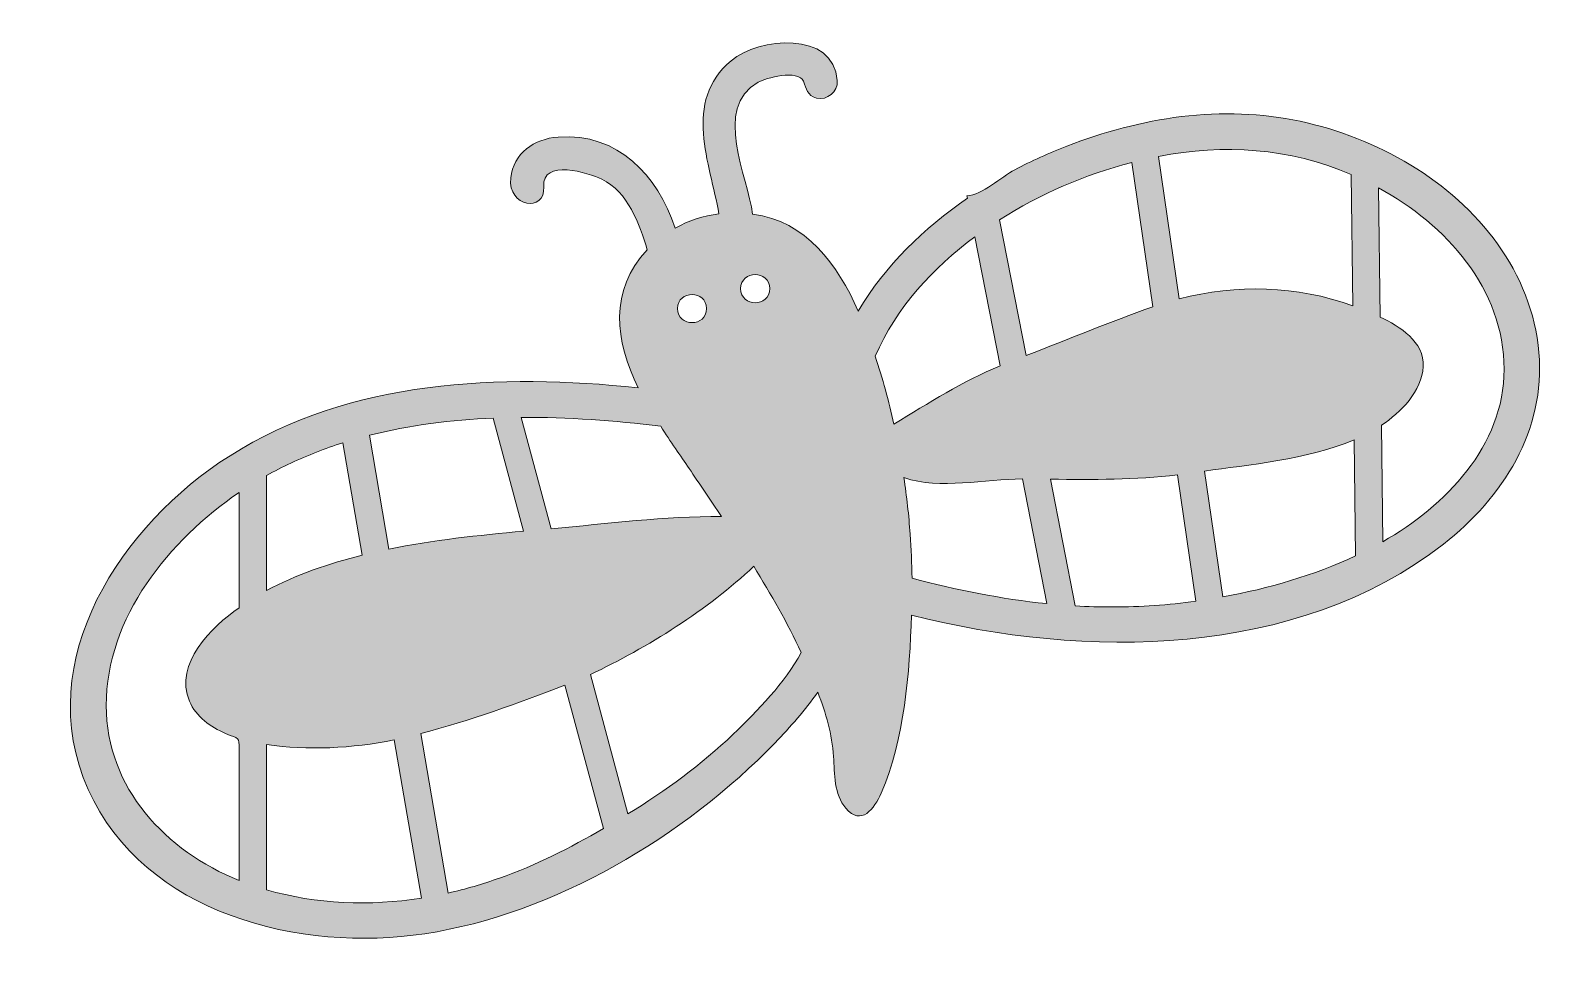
# Model space of a CAD drawing. Header units: inches. Extents: x -3 to 102, y -1 to 63.
import ezdxf

# ---------------------------------------------------------------- set-up
doc = ezdxf.new("R2010")
doc.units = ezdxf.units.IN
doc.header["$MEASUREMENT"] = 0
doc.layers.add('Layer 1', color=7, linetype='Continuous')

msp = doc.modelspace()

# ---------------------------------------------------------------- hatches: boundary and pattern name
at = {"layer": 'Layer 1', "true_color": 0x018796}
h = msp.add_hatch(color=134, dxfattribs=at)
h.dxf.hatch_style = 2
edge = h.paths.add_edge_path()
edge.add_spline(control_points=[(94.95, 27.26), (99.05, 30.45), (102.02, 35.15), (101.55, 40.5), (101.07, 46.06), (97.33, 50.67), (92.68, 53.46), (87.84, 56.36), (82.42, 57.52), (76.82, 56.81), (74.11, 56.47), (71.45, 55.77), (68.91, 54.78), (67.68, 54.3), (66.47, 53.75), (65.3, 53.14), (64.37, 52.64), (63.05, 51.41), (62, 51.33), (62, 51.33), (62.03, 51.17), (62.03, 51.17), (59.03, 49.11), (56.34, 46.51), (54.48, 43.37), (53.07, 46.56), (50.88, 49.6), (47.18, 50.07), (46.84, 52.66), (44.4, 57.37), (47.56, 59.19), (48.08, 59.49), (50.32, 60.08), (50.7, 59.26), (50.92, 58.74), (50.93, 58.27), (51.59, 58.1), (52.34, 57.91), (53.08, 58.53), (53.03, 59.3), (52.79, 62.78), (47.6, 62.3), (45.69, 60.68), (42.31, 57.82), (44.24, 53.62), (44.85, 50.08), (43.77, 49.95), (42.75, 49.62), (41.83, 49.11), (40.57, 52.76), (37.91, 55.7), (33.72, 55.4), (32.07, 55.28), (30.64, 54.29), (30.45, 52.57), (30.23, 50.58), (32.86, 50.14), (32.73, 51.96), (32.73, 51.96), (32.73, 51.96), (32.73, 51.96), (32.6, 53.93), (35.83, 52.93), (36.75, 52.48), (38.56, 51.61), (39.35, 49.4), (39.89, 47.61), (37.25, 44.8), (37.65, 41.29), (39.27, 38.06), (29.75, 39.07), (19.36, 38.63), (11.04, 33.37), (3.59, 28.65), (-2.77, 19.24), (1.24, 10.29), (5.11, 1.65), (15.93, -0.99), (24.52, 0.32), (33.48, 1.68), (42.48, 7.05), (48.73, 13.52), (49.79, 14.62), (50.8, 15.78), (51.69, 17.02), (52.23, 15.57), (52.68, 14.11), (52.77, 12.56), (52.84, 11.39), (52.81, 9.94), (53.62, 8.99), (54.68, 7.73), (55.6, 8.96), (56.07, 10.04), (57.68, 13.73), (58.03, 18.41), (58.17, 22.35), (70.11, 19.31), (84.76, 19.32), (94.95, 27.26)], knot_values=[0, 0, 0, 0, 0.352778, 0.352778, 0.352778, 0.705556, 0.705556, 0.705556, 1.058333, 1.058333, 1.058333, 1.411111, 1.411111, 1.411111, 1.763889, 1.763889, 1.763889, 2.116667, 2.116667, 2.116667, 2.469444, 2.469444, 2.469444, 2.822222, 2.822222, 2.822222, 3.175, 3.175, 3.175, 3.527778, 3.527778, 3.527778, 3.880556, 3.880556, 3.880556, 4.233333, 4.233333, 4.233333, 4.586111, 4.586111, 4.586111, 4.938889, 4.938889, 4.938889, 5.291667, 5.291667, 5.291667, 5.644444, 5.644444, 5.644444, 5.997222, 5.997222, 5.997222, 6.35, 6.35, 6.35, 6.702778, 6.702778, 6.702778, 7.055556, 7.055556, 7.055556, 7.408333, 7.408333, 7.408333, 7.761111, 7.761111, 7.761111, 8.113889, 8.113889, 8.113889, 8.466667, 8.466667, 8.466667, 8.819444, 8.819444, 8.819444, 9.172222, 9.172222, 9.172222, 9.525, 9.525, 9.525, 9.877778, 9.877778, 9.877778, 10.230556, 10.230556, 10.230556, 10.583333, 10.583333, 10.583333, 10.936111, 10.936111, 10.936111, 11.288889, 11.288889, 11.288889, 11.641667, 11.641667, 11.641667, 11.641667], degree=3, periodic=0)
edge.add_line((94.95, 27.26), (94.95, 27.26))
edge = h.paths.add_edge_path()
edge.add_spline(control_points=[(72.08, 22.91), (71.21, 22.91), (70.35, 22.93), (69.48, 22.98), (69.48, 22.98), (67.77, 31.74), (67.77, 31.74), (70.71, 31.71), (73.64, 31.7), (76.55, 32.04), (76.55, 32.04), (77.83, 23.31), (77.83, 23.31), (75.93, 23.04), (74, 22.91), (72.08, 22.91)], knot_values=[0, 0, 0, 0, 0.352778, 0.352778, 0.352778, 0.705556, 0.705556, 0.705556, 1.058333, 1.058333, 1.058333, 1.411111, 1.411111, 1.411111, 1.763889, 1.763889, 1.763889, 1.763889], degree=3, periodic=0)
edge.add_line((72.08, 22.91), (72.08, 22.91))
edge = h.paths.add_edge_path()
edge.add_spline(control_points=[(2.48, 16.09), (2.48, 22.19), (6.84, 27.54), (11.67, 30.83), (11.67, 30.83), (11.67, 22.86), (11.67, 22.86), (9.77, 21.51), (7.15, 19.02), (8.24, 16.4), (8.69, 15.32), (9.7, 14.61), (10.74, 14.16), (11.68, 13.75), (11.67, 13.98), (11.67, 13.07), (11.67, 10.04), (11.67, 7.02), (11.67, 4), (6.6, 6.02), (2.49, 10.4), (2.48, 16.09)], knot_values=[0, 0, 0, 0, 0.352778, 0.352778, 0.352778, 0.705556, 0.705556, 0.705556, 1.058333, 1.058333, 1.058333, 1.411111, 1.411111, 1.411111, 1.763889, 1.763889, 1.763889, 2.116667, 2.116667, 2.116667, 2.469444, 2.469444, 2.469444, 2.469444], degree=3, periodic=0)
edge.add_line((2.48, 16.09), (2.48, 16.09))
edge = h.paths.add_edge_path()
edge.add_spline(control_points=[(62.55, 48.51), (62.55, 48.51), (64.3, 39.59), (64.3, 39.59), (61.7, 38.5), (59.35, 37.02), (56.95, 35.55), (56.6, 37.14), (56.16, 38.71), (55.66, 40.25), (57.09, 43.6), (59.66, 46.36), (62.55, 48.51)], knot_values=[0, 0, 0, 0, 0.352778, 0.352778, 0.352778, 0.705556, 0.705556, 0.705556, 1.058333, 1.058333, 1.058333, 1.411111, 1.411111, 1.411111, 1.411111], degree=3, periodic=0)
edge.add_line((62.55, 48.51), (62.55, 48.51))
edge = h.paths.add_edge_path()
edge.add_spline(control_points=[(99.14, 39.34), (99.14, 34.04), (95.09, 29.9), (90.75, 27.42), (90.75, 27.42), (90.66, 35.47), (90.66, 35.47), (91.98, 36.35), (93.47, 37.84), (93.55, 39.53), (93.63, 41.25), (91.92, 42.31), (90.57, 42.95), (90.57, 42.95), (90.46, 51.88), (90.46, 51.88), (95.12, 49.37), (99.14, 44.91), (99.14, 39.34)], knot_values=[0, 0, 0, 0, 0.352778, 0.352778, 0.352778, 0.705556, 0.705556, 0.705556, 1.058333, 1.058333, 1.058333, 1.411111, 1.411111, 1.411111, 1.763889, 1.763889, 1.763889, 2.116667, 2.116667, 2.116667, 2.116667], degree=3, periodic=0)
edge.add_line((99.14, 39.34), (99.14, 39.34))
edge = h.paths.add_edge_path()
edge.add_spline(control_points=[(79.7, 23.61), (79.7, 23.61), (78.42, 32.3), (78.42, 32.3), (81.4, 32.73), (85.53, 33.09), (88.78, 34.47), (88.78, 34.47), (88.87, 26.45), (88.87, 26.45), (85.97, 25.08), (82.85, 24.19), (79.7, 23.61)], knot_values=[0, 0, 0, 0, 0.352778, 0.352778, 0.352778, 0.705556, 0.705556, 0.705556, 1.058333, 1.058333, 1.058333, 1.411111, 1.411111, 1.411111, 1.411111], degree=3, periodic=0)
edge.add_line((79.7, 23.61), (79.7, 23.61))
edge = h.paths.add_edge_path()
edge.add_spline(control_points=[(88.56, 52.81), (88.56, 52.81), (88.67, 43.73), (88.67, 43.73), (84.81, 45.15), (80.65, 45.23), (76.68, 44.22), (76.68, 44.22), (75.24, 54.06), (75.24, 54.06), (79.77, 54.94), (84.3, 54.66), (88.56, 52.81)], knot_values=[0, 0, 0, 0, 0.352778, 0.352778, 0.352778, 0.705556, 0.705556, 0.705556, 1.058333, 1.058333, 1.058333, 1.411111, 1.411111, 1.411111, 1.411111], degree=3, periodic=0)
edge.add_line((88.56, 52.81), (88.56, 52.81))
edge = h.paths.add_edge_path()
edge.add_spline(control_points=[(74.85, 43.67), (71.91, 42.64), (69, 41.4), (66.09, 40.3), (66.09, 40.3), (64.25, 49.68), (64.25, 49.68), (67.06, 51.47), (70.16, 52.81), (73.39, 53.64), (73.39, 53.64), (74.85, 43.67), (74.85, 43.67)], knot_values=[0, 0, 0, 0, 0.352778, 0.352778, 0.352778, 0.705556, 0.705556, 0.705556, 1.058333, 1.058333, 1.058333, 1.411111, 1.411111, 1.411111, 1.411111], degree=3, periodic=0)
edge.add_line((74.85, 43.67), (74.85, 43.67))
edge = h.paths.add_edge_path()
edge.add_spline(control_points=[(42.78, 32.49), (43.51, 31.42), (44.26, 30.31), (45.03, 29.16), (41.09, 29.19), (37.17, 28.67), (33.25, 28.32), (33.25, 28.32), (31.18, 36.02), (31.18, 36.02), (34.4, 36.04), (37.62, 35.8), (40.82, 35.4), (41.5, 34.34), (42.2, 33.35), (42.78, 32.49)], knot_values=[0, 0, 0, 0, 0.352778, 0.352778, 0.352778, 0.705556, 0.705556, 0.705556, 1.058333, 1.058333, 1.058333, 1.411111, 1.411111, 1.411111, 1.763889, 1.763889, 1.763889, 1.763889], degree=3, periodic=0)
edge.add_line((42.78, 32.49), (42.78, 32.49))
edge = h.paths.add_edge_path()
edge.add_spline(control_points=[(15.25, 32.86), (16.41, 33.4), (17.61, 33.87), (18.85, 34.26), (18.85, 34.26), (20.19, 26.49), (20.19, 26.49), (17.9, 25.91), (15.63, 25.16), (13.56, 24.04), (13.56, 24.04), (13.56, 31.99), (13.56, 31.99), (14.11, 32.3), (14.67, 32.59), (15.25, 32.86)], knot_values=[0, 0, 0, 0, 0.352778, 0.352778, 0.352778, 0.705556, 0.705556, 0.705556, 1.058333, 1.058333, 1.058333, 1.411111, 1.411111, 1.411111, 1.763889, 1.763889, 1.763889, 1.763889], degree=3, periodic=0)
edge.add_line((15.25, 32.86), (15.25, 32.86))
edge = h.paths.add_edge_path()
edge.add_spline(control_points=[(20.68, 34.78), (23.48, 35.49), (26.36, 35.85), (29.24, 35.97), (29.24, 35.97), (31.34, 28.15), (31.34, 28.15), (28.22, 27.86), (25.08, 27.54), (22.03, 26.91), (22.03, 26.91), (20.68, 34.78), (20.68, 34.78)], knot_values=[0, 0, 0, 0, 0.352778, 0.352778, 0.352778, 0.705556, 0.705556, 0.705556, 1.058333, 1.058333, 1.058333, 1.411111, 1.411111, 1.411111, 1.411111], degree=3, periodic=0)
edge.add_line((20.68, 34.78), (20.68, 34.78))
edge = h.paths.add_edge_path()
edge.add_spline(control_points=[(13.56, 3.35), (13.56, 3.35), (13.56, 13.41), (13.56, 13.41), (16.41, 12.97), (19.47, 13.13), (22.39, 13.72), (22.39, 13.72), (24.27, 2.78), (24.27, 2.78), (20.72, 2.21), (17.02, 2.36), (13.56, 3.35)], knot_values=[0, 0, 0, 0, 0.352778, 0.352778, 0.352778, 0.705556, 0.705556, 0.705556, 1.058333, 1.058333, 1.058333, 1.411111, 1.411111, 1.411111, 1.411111], degree=3, periodic=0)
edge.add_line((13.56, 3.35), (13.56, 3.35))
edge = h.paths.add_edge_path()
edge.add_spline(control_points=[(29.67, 4.16), (28.51, 3.75), (27.33, 3.4), (26.13, 3.13), (26.13, 3.13), (24.23, 14.15), (24.23, 14.15), (27.57, 15.04), (30.98, 16.25), (34.2, 17.5), (34.2, 17.5), (36.87, 7.59), (36.87, 7.59), (34.56, 6.25), (32.19, 5.05), (29.67, 4.16)], knot_values=[0, 0, 0, 0, 0.352778, 0.352778, 0.352778, 0.705556, 0.705556, 0.705556, 1.058333, 1.058333, 1.058333, 1.411111, 1.411111, 1.411111, 1.763889, 1.763889, 1.763889, 1.763889], degree=3, periodic=0)
edge.add_line((29.67, 4.16), (29.67, 4.16))
edge = h.paths.add_edge_path()
edge.add_spline(control_points=[(45.82, 14.1), (43.63, 12.01), (41.17, 10.21), (38.56, 8.6), (38.56, 8.6), (35.96, 18.24), (35.96, 18.24), (39.91, 20.1), (44.09, 22.72), (47.25, 25.72), (48.45, 23.79), (49.59, 21.8), (50.54, 19.77), (49.39, 17.63), (47.56, 15.77), (45.82, 14.1)], knot_values=[0, 0, 0, 0, 0.352778, 0.352778, 0.352778, 0.705556, 0.705556, 0.705556, 1.058333, 1.058333, 1.058333, 1.411111, 1.411111, 1.411111, 1.763889, 1.763889, 1.763889, 1.763889], degree=3, periodic=0)
edge.add_line((45.82, 14.1), (45.82, 14.1))
edge = h.paths.add_edge_path()
edge.add_spline(control_points=[(58.07, 27.94), (57.98, 29.25), (57.83, 30.55), (57.64, 31.85), (60.13, 30.99), (63.25, 31.77), (65.83, 31.76), (65.83, 31.76), (67.52, 23.14), (67.52, 23.14), (64.37, 23.46), (61.26, 24.09), (58.2, 24.89), (58.18, 25.91), (58.14, 26.92), (58.07, 27.94)], knot_values=[0, 0, 0, 0, 0.352778, 0.352778, 0.352778, 0.705556, 0.705556, 0.705556, 1.058333, 1.058333, 1.058333, 1.411111, 1.411111, 1.411111, 1.763889, 1.763889, 1.763889, 1.763889], degree=3, periodic=0)
edge.add_line((58.07, 27.94), (58.07, 27.94))
edge = h.paths.add_edge_path()
edge.add_spline(control_points=[(48.36, 44.92), (48.36, 43.62), (46.35, 43.62), (46.35, 44.92), (46.35, 46.21), (48.36, 46.21), (48.36, 44.92)], knot_values=[0, 0, 0, 0, 0.352778, 0.352778, 0.352778, 0.705556, 0.705556, 0.705556, 0.705556], degree=3, periodic=0)
edge.add_line((48.36, 44.92), (48.36, 44.92))
edge = h.paths.add_edge_path()
edge.add_spline(control_points=[(43.99, 43.54), (43.99, 42.25), (41.99, 42.25), (41.99, 43.54), (41.99, 44.84), (43.99, 44.84), (43.99, 43.54)], knot_values=[0, 0, 0, 0, 0.352778, 0.352778, 0.352778, 0.705556, 0.705556, 0.705556, 0.705556], degree=3, periodic=0)
edge.add_line((43.99, 43.54), (43.99, 43.54))

# ---------------------------------------------------------------- linework, layer by layer
at = {"layer": 'Layer 1', "lineweight": 0}
for points, knots in [([(94.95, 27.26), (99.05, 30.45), (102.02, 35.15), (101.55, 40.5), (101.07, 46.06), (97.33, 50.67), (92.68, 53.46), (87.84, 56.36), (82.42, 57.52), (76.82, 56.81), (74.11, 56.47), (71.45, 55.77), (68.91, 54.78), (67.68, 54.3), (66.47, 53.75), (65.3, 53.14), (64.37, 52.64), (63.05, 51.41), (62, 51.33), (62, 51.33), (62.03, 51.17), (62.03, 51.17), (59.03, 49.11), (56.34, 46.51), (54.48, 43.37), (53.07, 46.56), (50.88, 49.6), (47.18, 50.07), (46.84, 52.66), (44.4, 57.37), (47.56, 59.19), (48.08, 59.49), (50.32, 60.08), (50.7, 59.26), (50.92, 58.74), (50.93, 58.27), (51.59, 58.1), (52.34, 57.91), (53.08, 58.53), (53.03, 59.3), (52.79, 62.78), (47.6, 62.3), (45.69, 60.68), (42.31, 57.82), (44.24, 53.62), (44.85, 50.08), (43.77, 49.95), (42.75, 49.62), (41.83, 49.11), (40.57, 52.76), (37.91, 55.7), (33.72, 55.4), (32.07, 55.28), (30.64, 54.29), (30.45, 52.57), (30.23, 50.58), (32.86, 50.14), (32.73, 51.96), (32.73, 51.96), (32.73, 51.96), (32.73, 51.96), (32.6, 53.93), (35.83, 52.93), (36.75, 52.48), (38.56, 51.61), (39.35, 49.4), (39.89, 47.61), (37.25, 44.8), (37.65, 41.29), (39.27, 38.06), (29.75, 39.07), (19.36, 38.63), (11.04, 33.37), (3.59, 28.65), (-2.77, 19.24), (1.24, 10.29), (5.11, 1.65), (15.93, -0.99), (24.52, 0.32), (33.48, 1.68), (42.48, 7.05), (48.73, 13.52), (49.79, 14.62), (50.8, 15.78), (51.69, 17.02), (52.23, 15.57), (52.68, 14.11), (52.77, 12.56), (52.84, 11.39), (52.81, 9.94), (53.62, 8.99), (54.68, 7.73), (55.6, 8.96), (56.07, 10.04), (57.68, 13.73), (58.03, 18.41), (58.17, 22.35), (70.11, 19.31), (84.76, 19.32), (94.95, 27.26)], [0, 0, 0, 0, 1, 1, 1, 2, 2, 2, 3, 3, 3, 4, 4, 4, 5, 5, 5, 6, 6, 6, 7, 7, 7, 8, 8, 8, 9, 9, 9, 10, 10, 10, 11, 11, 11, 12, 12, 12, 13, 13, 13, 14, 14, 14, 15, 15, 15, 16, 16, 16, 17, 17, 17, 18, 18, 18, 19, 19, 19, 20, 20, 20, 21, 21, 21, 22, 22, 22, 23, 23, 23, 24, 24, 24, 25, 25, 25, 26, 26, 26, 27, 27, 27, 28, 28, 28, 29, 29, 29, 30, 30, 30, 31, 31, 31, 32, 32, 32, 33, 33, 33, 33]), ([(88.56, 52.81), (88.56, 52.81), (88.67, 43.73), (88.67, 43.73), (84.81, 45.15), (80.65, 45.23), (76.68, 44.22), (76.68, 44.22), (75.24, 54.06), (75.24, 54.06), (79.77, 54.94), (84.3, 54.66), (88.56, 52.81)], [0, 0, 0, 0, 1, 1, 1, 2, 2, 2, 3, 3, 3, 4, 4, 4, 4]), ([(74.85, 43.67), (71.91, 42.64), (69, 41.4), (66.09, 40.3), (66.09, 40.3), (64.25, 49.68), (64.25, 49.68), (67.06, 51.47), (70.16, 52.81), (73.39, 53.64), (73.39, 53.64), (74.85, 43.67), (74.85, 43.67)], [0, 0, 0, 0, 1, 1, 1, 2, 2, 2, 3, 3, 3, 4, 4, 4, 4]), ([(99.14, 39.34), (99.14, 34.04), (95.09, 29.9), (90.75, 27.42), (90.75, 27.42), (90.66, 35.47), (90.66, 35.47), (91.98, 36.35), (93.47, 37.84), (93.55, 39.53), (93.63, 41.25), (91.92, 42.31), (90.57, 42.95), (90.57, 42.95), (90.46, 51.88), (90.46, 51.88), (95.12, 49.37), (99.14, 44.91), (99.14, 39.34)], [0, 0, 0, 0, 1, 1, 1, 2, 2, 2, 3, 3, 3, 4, 4, 4, 5, 5, 5, 6, 6, 6, 6]), ([(62.55, 48.51), (62.55, 48.51), (64.3, 39.59), (64.3, 39.59), (61.7, 38.5), (59.35, 37.02), (56.95, 35.55), (56.6, 37.14), (56.16, 38.71), (55.66, 40.25), (57.09, 43.6), (59.66, 46.36), (62.55, 48.51)], [0, 0, 0, 0, 1, 1, 1, 2, 2, 2, 3, 3, 3, 4, 4, 4, 4]), ([(48.36, 44.92), (48.36, 43.62), (46.35, 43.62), (46.35, 44.92), (46.35, 46.21), (48.36, 46.21), (48.36, 44.92)], [0, 0, 0, 0, 1, 1, 1, 2, 2, 2, 2]), ([(43.99, 43.54), (43.99, 42.25), (41.99, 42.25), (41.99, 43.54), (41.99, 44.84), (43.99, 44.84), (43.99, 43.54)], [0, 0, 0, 0, 1, 1, 1, 2, 2, 2, 2]), ([(20.68, 34.78), (23.48, 35.49), (26.36, 35.85), (29.24, 35.97), (29.24, 35.97), (31.34, 28.15), (31.34, 28.15), (28.22, 27.86), (25.08, 27.54), (22.03, 26.91), (22.03, 26.91), (20.68, 34.78), (20.68, 34.78)], [0, 0, 0, 0, 1, 1, 1, 2, 2, 2, 3, 3, 3, 4, 4, 4, 4]), ([(42.78, 32.49), (43.51, 31.42), (44.26, 30.31), (45.03, 29.16), (41.09, 29.19), (37.17, 28.67), (33.25, 28.32), (33.25, 28.32), (31.18, 36.02), (31.18, 36.02), (34.4, 36.04), (37.62, 35.8), (40.82, 35.4), (41.5, 34.34), (42.2, 33.35), (42.78, 32.49)], [0, 0, 0, 0, 1, 1, 1, 2, 2, 2, 3, 3, 3, 4, 4, 4, 5, 5, 5, 5]), ([(15.25, 32.86), (16.41, 33.4), (17.61, 33.87), (18.85, 34.26), (18.85, 34.26), (20.19, 26.49), (20.19, 26.49), (17.9, 25.91), (15.63, 25.16), (13.56, 24.04), (13.56, 24.04), (13.56, 31.99), (13.56, 31.99), (14.11, 32.3), (14.67, 32.59), (15.25, 32.86)], [0, 0, 0, 0, 1, 1, 1, 2, 2, 2, 3, 3, 3, 4, 4, 4, 5, 5, 5, 5]), ([(79.7, 23.61), (79.7, 23.61), (78.42, 32.3), (78.42, 32.3), (81.4, 32.73), (85.53, 33.09), (88.78, 34.47), (88.78, 34.47), (88.87, 26.45), (88.87, 26.45), (85.97, 25.08), (82.85, 24.19), (79.7, 23.61)], [0, 0, 0, 0, 1, 1, 1, 2, 2, 2, 3, 3, 3, 4, 4, 4, 4]), ([(58.07, 27.94), (57.98, 29.25), (57.83, 30.55), (57.64, 31.85), (60.13, 30.99), (63.25, 31.77), (65.83, 31.76), (65.83, 31.76), (67.52, 23.14), (67.52, 23.14), (64.37, 23.46), (61.26, 24.09), (58.2, 24.89), (58.18, 25.91), (58.14, 26.92), (58.07, 27.94)], [0, 0, 0, 0, 1, 1, 1, 2, 2, 2, 3, 3, 3, 4, 4, 4, 5, 5, 5, 5]), ([(72.08, 22.91), (71.21, 22.91), (70.35, 22.93), (69.48, 22.98), (69.48, 22.98), (67.77, 31.74), (67.77, 31.74), (70.71, 31.71), (73.64, 31.7), (76.55, 32.04), (76.55, 32.04), (77.83, 23.31), (77.83, 23.31), (75.93, 23.04), (74, 22.91), (72.08, 22.91)], [0, 0, 0, 0, 1, 1, 1, 2, 2, 2, 3, 3, 3, 4, 4, 4, 5, 5, 5, 5]), ([(2.48, 16.09), (2.48, 22.19), (6.84, 27.54), (11.67, 30.83), (11.67, 30.83), (11.67, 22.86), (11.67, 22.86), (9.77, 21.51), (7.15, 19.02), (8.24, 16.4), (8.69, 15.32), (9.7, 14.61), (10.74, 14.16), (11.68, 13.75), (11.67, 13.98), (11.67, 13.07), (11.67, 10.04), (11.67, 7.02), (11.67, 4), (6.6, 6.02), (2.49, 10.4), (2.48, 16.09)], [0, 0, 0, 0, 1, 1, 1, 2, 2, 2, 3, 3, 3, 4, 4, 4, 5, 5, 5, 6, 6, 6, 7, 7, 7, 7]), ([(45.82, 14.1), (43.63, 12.01), (41.17, 10.21), (38.56, 8.6), (38.56, 8.6), (35.96, 18.24), (35.96, 18.24), (39.91, 20.1), (44.09, 22.72), (47.25, 25.72), (48.45, 23.79), (49.59, 21.8), (50.54, 19.77), (49.39, 17.63), (47.56, 15.77), (45.82, 14.1)], [0, 0, 0, 0, 1, 1, 1, 2, 2, 2, 3, 3, 3, 4, 4, 4, 5, 5, 5, 5]), ([(29.67, 4.16), (28.51, 3.75), (27.33, 3.4), (26.13, 3.13), (26.13, 3.13), (24.23, 14.15), (24.23, 14.15), (27.57, 15.04), (30.98, 16.25), (34.2, 17.5), (34.2, 17.5), (36.87, 7.59), (36.87, 7.59), (34.56, 6.25), (32.19, 5.05), (29.67, 4.16)], [0, 0, 0, 0, 1, 1, 1, 2, 2, 2, 3, 3, 3, 4, 4, 4, 5, 5, 5, 5]), ([(13.56, 3.35), (13.56, 3.35), (13.56, 13.41), (13.56, 13.41), (16.41, 12.97), (19.47, 13.13), (22.39, 13.72), (22.39, 13.72), (24.27, 2.78), (24.27, 2.78), (20.72, 2.21), (17.02, 2.36), (13.56, 3.35)], [0, 0, 0, 0, 1, 1, 1, 2, 2, 2, 3, 3, 3, 4, 4, 4, 4])]:
    msp.add_open_spline(points, degree=3, knots=knots, dxfattribs=at)

doc.saveas('drawing.dxf')
